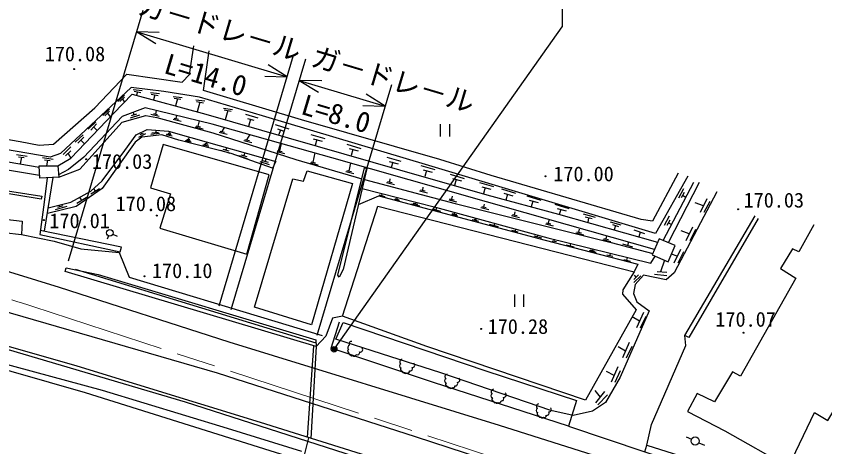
# Model space of a CAD drawing. Units: millimetres, scale not verified. Extents: x -376306283 to 680000, y -957283980 to 380000.
# Drawn here: x 111356 to 183417, y 302632 to 340960 of the extents above; entities that cross this region are included whole.
import ezdxf
from ezdxf.enums import TextEntityAlignment as Align

# ---------------------------------------------------------------- set-up
doc = ezdxf.new("R2010")
doc.units = ezdxf.units.MM
doc.header["$LTSCALE"] = 1000
doc.header["$PDMODE"] = 32
doc.header["$PDSIZE"] = 500
doc.linetypes.add('CHAIN', pattern=[18.5, 12, -1.5, 3.5, -1.5])
for name, color, linetype, lineweight in [('M-BGD', 7, 'Continuous', 25), ('M-BMK', 2, 'CHAIN', 13), ('M-STR-STRC', 7, 'Continuous', 25)]:
    doc.layers.add(name, color=color, linetype=linetype, lineweight=lineweight)
doc.styles.add('@ＭＳ ゴシック', font='')
doc.styles.add('ＭＳ ゴシック', font='')
doc.styles.get('@ＭＳ ゴシック').set_extended_font_data('@MS Gothic')
doc.styles.get('ＭＳ ゴシック').set_extended_font_data('MS Gothic')

msp = doc.modelspace()

# ---------------------------------------------------------------- linework, layer by layer
at = {"layer": 'M-BGD'}
for p, q in [((116018, 319182), (122666, 341486)), ((122095, 339569), (135511, 335570)), ((124094, 339513), (122095, 339569)), ((122095, 339569), (123798, 338521)), ((129435, 315183), (136083, 337487)), ((130506, 314863), (137154, 337167)), ((135511, 335570), (133808, 336618)), ((116503, 336250), (116561, 336257)), ((133512, 335626), (135511, 335570)), ((136583, 335250), (144250, 332965)), ((138582, 335195), (136583, 335250)), ((136583, 335250), (138286, 334203)), ((121787, 334430), (122593, 334332)), ((138173, 312578), (144821, 334882)), ((121014, 333929), (120404, 333363)), ((121010, 333743), (120583, 333353)), ((121862, 334278), (122474, 334179)), ((122168, 334228), (122083, 333918)), ((123321, 334163), (124128, 334066)), ((123396, 334011), (124008, 333912)), ((123702, 333962), (123579, 333510)), ((125353, 333815), (126160, 333717)), ((125428, 333663), (126040, 333564)), ((144250, 332965), (142546, 334013)), ((120818, 333568), (121008, 333317)), ((125734, 333613), (125559, 332971)), ((127355, 333513), (128162, 333416)), ((127430, 333361), (128042, 333262)), ((127736, 333312), (127499, 332442)), ((142250, 333021), (144250, 332965)), ((119678, 332681), (119069, 332115)), ((119675, 332495), (119247, 332105)), ((119483, 332320), (119734, 331988)), ((122072, 332231), (121611, 332078)), ((121781, 332405), (121842, 332155)), ((123342, 332230), (124102, 332065)), ((123601, 332285), (123927, 332209)), ((123836, 332560), (123764, 332247)), ((129829, 332766), (130635, 332669)), ((129904, 332614), (130516, 332515)), ((130210, 332565), (129985, 331740)), ((131786, 332251), (132892, 331900)), ((118456, 331555), (117760, 330911)), ((122340, 332160), (121513, 331897)), ((125344, 331790), (126052, 331619)), ((125429, 331886), (125835, 331797)), ((125650, 332122), (125591, 331851)), ((127654, 331639), (127549, 331160)), ((131969, 331855), (132525, 331714)), ((132247, 331785), (132064, 331145)), ((118511, 331365), (117994, 330829)), ((118252, 331097), (118581, 330783)), ((123805, 330825), (123812, 330621)), ((127302, 331099), (128010, 330928)), ((127387, 331195), (127793, 331106)), ((129877, 331062), (129682, 330684)), ((134446, 331321), (135657, 330947)), ((134641, 330931), (135194, 330720)), ((134918, 330825), (134738, 330379)), ((149178, 330253), (149178, 331356)), ((150004, 330253), (150004, 331356)), ((117321, 330387), (116625, 329743)), ((117376, 330198), (116859, 329661)), ((122874, 330478), (122242, 330169)), ((122667, 330524), (122368, 330388)), ((122465, 330614), (122518, 330456)), ((124117, 330533), (123365, 330432)), ((123447, 330583), (124042, 330644)), ((124713, 330424), (125249, 330312)), ((124793, 330487), (125182, 330418)), ((124899, 330563), (125120, 330532)), ((125036, 330700), (125014, 330547)), ((126750, 330205), (126722, 330004)), ((129435, 330624), (130143, 330453)), ((129521, 330720), (129926, 330631)), ((132163, 330420), (131891, 329947)), ((137614, 330443), (138857, 330072)), ((137826, 330058), (138627, 329844)), ((117117, 329929), (117455, 329606)), ((126420, 329881), (126957, 329768)), ((126500, 329944), (126889, 329875)), ((126606, 330020), (126827, 329989)), ((127990, 329511), (128527, 329399)), ((128070, 329574), (128459, 329505)), ((128176, 329651), (128398, 329620)), ((128310, 329767), (128292, 329634)), ((131644, 329887), (132352, 329716)), ((131729, 329983), (132135, 329894)), ((134963, 329633), (134820, 328981)), ((138138, 329974), (137988, 329448)), ((140829, 329567), (142072, 329196)), ((111372, 328635), (112329, 328490)), ((116233, 329321), (115548, 328637)), ((116224, 328961), (115748, 328521)), ((115986, 328741), (116237, 328334)), ((129571, 329047), (130406, 328772)), ((129783, 329133), (130308, 328985)), ((130126, 329259), (130045, 329059)), ((131390, 328633), (131916, 328484)), ((131747, 328792), (131653, 328559)), ((134573, 328921), (135281, 328750)), ((134658, 329017), (135064, 328928)), ((137979, 328786), (137797, 327961)), ((141041, 329181), (141842, 328967)), ((141353, 329098), (141202, 328571)), ((111564, 328436), (112080, 328371)), ((111822, 328403), (111721, 327807)), ((113687, 328368), (114643, 328223)), ((113878, 328169), (114394, 328103)), ((114136, 328136), (114054, 327649)), ((117567, 328218), (117626, 328225)), ((131179, 328547), (132014, 328271)), ((133068, 328032), (133903, 327757)), ((133279, 328118), (133805, 327970)), ((133636, 328277), (133542, 328044)), ((137550, 327901), (138258, 327729)), ((137636, 327996), (138041, 327907)), ((141141, 327891), (140990, 327204)), ((144384, 328421), (145627, 328050)), ((144596, 328036), (145397, 327821)), ((144908, 327952), (144779, 327502)), ((140829, 327239), (141234, 327150)), ((147406, 327682), (148649, 327311)), ((147618, 327297), (148419, 327082)), ((147930, 327213), (147779, 326687)), ((113889, 321815), (114645, 326594)), ((140743, 327144), (141451, 326972)), ((144667, 326473), (144611, 326216)), ((150030, 326896), (151273, 326525)), ((150242, 326511), (151043, 326297)), ((158493, 326714), (158552, 326722)), ((144364, 326155), (145072, 325984)), ((144449, 326251), (144855, 326162)), ((147609, 325738), (147553, 325480)), ((150554, 326427), (150403, 325901)), ((152637, 326167), (153880, 325796)), ((152850, 325782), (153650, 325568)), ((169009, 320985), (171755, 326176)), ((172226, 326169), (169470, 320791)), ((118791, 325600), (118018, 325129)), ((118449, 325392), (118247, 325620)), ((143675, 325049), (144210, 324903)), ((143955, 325175), (143918, 324982)), ((147306, 325420), (148014, 325249)), ((147391, 325516), (147797, 325427)), ((153162, 325699), (153011, 325172)), ((154614, 325584), (155857, 325213)), ((154826, 325199), (155627, 324984)), ((155138, 325115), (154987, 324589)), ((170832, 325602), (170366, 324777)), ((170886, 325252), (170608, 324779)), ((170747, 325015), (171040, 324861)), ((117756, 324894), (116756, 324296)), ((117199, 324561), (117031, 324862)), ((145027, 324666), (145508, 324536)), ((145116, 324719), (145443, 324618)), ((145303, 324829), (145280, 324669)), ((146735, 324314), (147152, 324222)), ((146967, 324401), (146943, 324268)), ((149897, 324618), (150605, 324447)), ((149983, 324714), (150388, 324625)), ((150201, 324936), (150144, 324678)), ((156869, 324970), (158112, 324598)), ((157081, 324584), (157882, 324370)), ((157393, 324501), (157247, 323991)), ((172594, 324090), (171873, 324354)), ((172892, 324699), (172297, 323480)), ((173170, 324476), (172637, 323482)), ((115865, 324025), (114818, 323728)), ((115524, 324074), (115049, 323943)), ((115252, 323999), (115211, 324157)), ((146581, 324255), (147332, 324070)), ((148438, 323803), (149159, 323620)), ((148800, 323930), (148748, 323724)), ((152757, 323921), (153465, 323750)), ((152843, 324017), (153248, 323928)), ((153061, 324239), (153004, 323981)), ((159358, 324226), (160601, 323854)), ((159570, 323840), (160371, 323626)), ((159883, 323757), (159755, 323312)), ((175665, 323776), (175724, 323783)), ((123855, 323209), (123914, 323217)), ((150142, 323328), (150689, 323203)), ((150196, 323403), (150632, 323298)), ((150426, 323491), (150393, 323356)), ((151993, 322851), (152570, 322704)), ((152178, 322891), (152399, 322832)), ((152287, 322988), (152256, 322870)), ((155496, 323227), (156204, 323056)), ((155582, 323323), (155987, 323234)), ((155800, 323545), (155743, 323287)), ((161869, 323367), (162948, 323067)), ((162051, 323112), (162691, 322938)), ((162371, 323025), (162303, 322596)), ((169560, 323161), (169095, 322336)), ((113806, 322815), (113865, 322822)), ((153510, 322444), (154296, 322244)), ((153987, 322529), (153938, 322335)), ((158516, 322475), (159223, 322304)), ((158601, 322571), (159006, 322482)), ((158819, 322793), (158763, 322535)), ((164303, 322647), (165246, 322386)), ((164496, 322426), (165039, 322252)), ((164767, 322339), (164653, 321935)), ((169615, 322811), (169337, 322339)), ((169476, 322575), (169768, 322420)), ((171627, 322191), (171032, 320972)), ((119581, 321412), (119453, 321125)), ((119971, 321563), (120345, 321391)), ((155504, 321910), (156074, 321770)), ((155855, 322025), (155808, 321835)), ((157472, 321396), (158169, 321238)), ((157822, 321494), (157783, 321325)), ((161230, 321684), (161938, 321513)), ((161315, 321780), (161721, 321691)), ((161533, 322002), (161477, 321745)), ((163948, 321400), (163891, 321143)), ((166408, 321931), (167333, 321622)), ((166964, 321745), (166844, 321318)), ((171330, 321582), (170609, 321846)), ((171906, 321968), (171373, 320974)), ((159116, 320959), (159494, 320892)), ((159292, 321109), (159279, 320930)), ((160763, 320743), (160735, 320530)), ((163644, 321082), (164352, 320911)), ((163729, 321178), (164135, 321089)), ((165374, 320707), (166272, 320423)), ((165923, 320838), (165835, 320561)), ((168644, 321139), (168042, 319711)), ((170072, 320537), (168644, 321139)), ((160379, 320616), (161091, 320444)), ((162419, 320099), (163046, 319946)), ((162498, 320172), (162903, 320081)), ((162747, 320251), (162718, 320122)), ((169470, 319109), (170072, 320537)), ((170559, 320200), (169964, 318981)), ((170837, 319976), (170304, 318983)), ((163980, 319708), (164526, 319590)), ((164299, 319866), (164253, 319649)), ((165519, 319303), (166095, 319142)), ((165804, 319492), (165734, 319243)), ((168042, 319711), (169470, 319109)), ((169127, 319254), (168775, 318218)), ((170262, 319591), (169752, 319777)), ((138075, 311852), (116653, 318400)), ((122759, 317808), (122818, 317816)), ((167009, 317861), (166388, 317243)), ((166813, 317936), (166398, 317526)), ((166605, 317731), (166444, 317920)), ((168242, 318004), (169339, 317888)), ((168481, 318240), (169352, 318174)), ((155782, 315082), (155782, 316184)), ((156609, 315082), (156609, 316184)), ((166908, 313823), (166252, 314190)), ((167245, 314592), (166642, 313216)), ((167460, 314238), (166968, 313189)), ((152767, 313125), (152826, 313132)), ((176143, 312780), (176202, 312787)), ((137309, 303471), (137887, 311620)), ((138087, 311560), (137622, 303374)), ((165658, 311158), (165002, 311525)), ((165995, 311927), (165392, 310551)), ((166210, 311573), (165718, 310524)), ((164630, 308980), (163974, 309347)), ((164967, 309749), (164364, 308373)), ((165182, 309395), (164691, 308346)), ((162929, 307639), (163385, 307038)), ((163795, 307545), (162975, 306531)), ((164042, 307258), (163190, 306354)), ((129000, 270000), (137430, 303434)), ((171050, 303521), (171537, 303297)), ((172199, 302991), (172686, 302766))]:
    msp.add_line(p, q, dxfattribs=at)
for points in [[(74042, 340646), (76094, 340097), (93843, 334955), (99546, 332774), (105487, 330869), (111713, 329806), (113407, 329487), (114687, 329569), (118374, 332811), (121225, 335785), (126151, 335074), (126802, 335772), (127184, 338309)], [(171204, 326718), (168337, 321623), (148125, 327663), (133293, 332093), (127691, 333760), (124511, 334248), (121599, 334606), (117560, 330832), (115294, 328735), (114391, 328408), (105351, 329956), (101202, 331157), (89342, 335119), (86317, 335996), (74577, 339491), (73853, 339696)], [(113445, 326774), (107190, 327824), (103731, 328556), (87366, 333914), (73523, 338039)], [(73644, 338646), (78531, 337364), (92749, 332959), (100821, 330257), (105263, 328906), (113404, 327527)], [(170340, 326981), (168054, 322730), (167041, 322865), (153691, 326769), (149104, 328196), (136796, 331722), (130114, 333730), (128051, 334343), (128565, 337876)], [(72696, 333884), (74421, 333557), (85478, 330830), (93556, 328855), (104252, 326403), (113644, 324935), (113571, 324662), (104002, 326249), (94633, 328342), (84918, 330688), (76252, 332830), (72641, 333612)], [(115062, 327653), (116237, 328334), (120042, 332310), (121688, 334026), (128245, 332239), (145516, 327291), (153289, 325061), (159682, 323333), (168521, 320847)], [(168240, 320179), (156726, 323454), (139478, 328365), (128833, 331355), (122837, 332801), (120796, 332036), (117384, 328413), (116013, 327300), (115138, 326831)], [(115158, 326621), (117030, 327346), (120808, 331527), (122900, 332109), (123893, 331943), (128884, 330592), (136282, 328199), (142146, 326484)], [(114219, 323902), (116237, 324420), (117999, 325400), (119026, 326312), (121048, 329015), (122039, 330402), (123016, 330889), (124919, 330734), (126920, 330156), (134492, 328038), (134211, 327429), (130502, 328731), (125855, 329928), (124334, 330407), (122552, 330204), (121961, 329738), (119020, 325621), (116697, 324013), (114139, 323398)], [(72048, 330635), (80791, 328702), (92262, 325490), (100095, 323398), (100118, 324146), (100630, 324717), (104655, 323551), (111890, 322725), (111839, 321542)], [(71743, 329099), (84380, 325860), (99849, 321572), (115194, 316854), (130315, 311966), (154384, 304555), (170514, 299450), (191769, 292893), (194893, 291993)], [(114114, 326566), (113841, 324410), (113451, 321520), (120610, 319979), (120733, 320408), (113502, 321895)], [(71078, 325762), (75648, 324852), (91377, 320312), (109865, 314825), (129259, 309228), (146905, 303540), (158636, 299708), (164152, 298350)], [(142390, 326427), (150482, 324279), (164382, 320813), (168102, 319852)], [(173804, 325332), (169977, 318112), (169276, 317506), (167272, 317899), (166504, 317082), (166357, 316263), (166661, 315537), (167761, 314727), (165170, 308834), (163882, 306564), (162700, 305790), (161002, 305417), (159002, 305861), (149191, 309211), (143908, 310921), (139855, 312225), (140494, 313692), (153197, 309408), (161274, 306743), (160585, 304476), (148559, 308362), (139416, 311404), (140157, 313746)], [(142201, 325625), (148722, 323951), (158744, 321245), (167914, 318968), (168288, 319607)], [(141866, 324199), (143666, 324961), (158498, 321019), (166767, 318876), (166425, 318217), (165424, 316593), (165382, 316220), (166601, 314813), (162103, 306778), (147962, 311560), (140425, 314249), (139557, 314079), (138962, 312490), (138087, 311560), (115732, 318224), (115812, 318575), (118674, 317980), (138063, 312144), (138087, 311560)], [(140425, 314249), (143596, 324051), (161916, 319358), (166425, 318217)], [(177467, 322967), (171301, 312346), (170935, 312546), (177205, 323188)], [(105493, 322239), (111839, 321542), (114753, 320949), (117127, 320240), (120520, 319934), (121433, 317741), (134418, 313821), (138632, 312549)], [(182427, 322381), (181095, 319997), (180530, 320257), (179473, 318517), (180822, 317651), (175891, 308922), (175187, 309290), (173571, 306643), (172043, 307373), (171185, 305782), (174518, 304060), (180194, 300846), (182486, 305672), (183695, 304970), (188545, 313106), (192116, 319515)], [(79632, 320233), (94081, 315899), (109815, 311525), (126408, 306638), (144810, 300736), (152127, 298380), (169441, 292853)], [(162421, 295527), (154548, 297960), (142119, 301967), (133124, 304781), (116790, 309809), (105865, 312916), (93325, 316527), (81906, 319894)], [(76548, 318342), (80531, 317977), (85344, 317433), (91341, 315564), (106607, 311028), (119004, 307679), (130164, 304280), (136780, 302253)], [(136551, 301479), (117542, 307430), (107686, 310253), (91693, 315020), (88988, 315737)], [(167372, 302176), (167566, 302769), (167969, 304628), (171040, 311662), (170935, 312546)], [(160585, 304476), (167372, 302176), (176141, 299266), (181087, 297765)], [(167566, 302769), (181747, 298286), (197747, 293283), (200700, 292501), (221116, 286487)]]:
    msp.add_lwpolyline(points, dxfattribs=at)
for points in [[(124454, 329537), (123329, 325686), (125094, 325143), (124144, 322091), (131920, 319787), (133887, 326853)], [(115158, 326621), (113458, 326530), (113398, 327647), (115062, 327653)], [(136015, 326484), (136962, 326275), (137293, 327198), (141329, 326081), (137659, 313494), (132580, 315048)], [(142386, 327450), (142618, 327398), (140505, 318411), (140145, 317743), (140007, 317905)]]:
    msp.add_lwpolyline(points, close=True, dxfattribs=at)
for centre, radius in [((116532, 336254), 42), ((116532, 336254), 37.8), ((116532, 336254), 25.2), ((116532, 336254), 12.6), ((117597, 328221), 42), ((117597, 328221), 37.8), ((117597, 328221), 25.2), ((117597, 328221), 12.6), ((158523, 326718), 42), ((158523, 326718), 37.8), ((158523, 326718), 25.2), ((158523, 326718), 12.6), ((175694, 323780), 42), ((175694, 323780), 37.8), ((175694, 323780), 25.2), ((175694, 323780), 12.6), ((113835, 322818), 42), ((113835, 322818), 37.8), ((113835, 322818), 25.2), ((123885, 323213), 42), ((123885, 323213), 37.8), ((123885, 323213), 25.2), ((123885, 323213), 12.6), ((113835, 322818), 12.6), ((119701, 321682), 295), ((122789, 317812), 42), ((122789, 317812), 37.8), ((122789, 317812), 25.2), ((122789, 317812), 12.6), ((152796, 313129), 42), ((152796, 313129), 37.8), ((152796, 313129), 25.2), ((152796, 313129), 12.6), ((176173, 312784), 42), ((176173, 312784), 37.8), ((176173, 312784), 25.2), ((176173, 312784), 12.6), ((171868, 303144), 365)]:
    msp.add_circle(centre, radius, dxfattribs=at)
for centre, radius, start, end in [((141095, 311467), 199, 96.80582, 235.63402), ((141228, 311807), 211, 75.81531, 222.18084), ((142029, 311274), 211, 250.6323, 36.99784), ((141056, 311153), 166, 116.25486, 253.89663), ((141122, 310944), 122, 156.19113, 284.91813), ((141275, 310843), 123, 187.91663, 316.53823), ((141494, 310863), 166, 218.91652, 356.55829), ((141768, 311020), 199, 237.17913, 16.00733), ((145708, 309839), 199, 111.99871, 250.82691), ((145747, 310202), 211, 91.0082, 237.37373), ((146660, 309898), 211, 265.82519, 52.19072), ((145752, 309526), 166, 131.44774, 269.08951), ((145871, 309342), 122, 171.38401, 300.11102), ((146045, 309284), 123, 203.10951, 331.73111), ((146251, 309361), 166, 234.10941, 11.75118), ((146474, 309584), 199, 252.37201, 31.20021), ((149732, 308510), 199, 112.49127, 251.31947), ((149768, 308873), 211, 91.50076, 237.86629), ((150683, 308578), 211, 266.31776, 52.68329), ((149779, 308198), 166, 131.94031, 269.58208), ((149899, 308014), 122, 171.87658, 300.60358), ((150074, 307958), 123, 203.60208, 332.22368), ((150279, 308036), 166, 234.60197, 12.24374), ((150500, 308262), 199, 252.86458, 31.69278), ((153894, 307540), 211, 91.50076, 237.86629), ((153858, 307177), 199, 112.49127, 251.31947), ((153905, 306865), 166, 131.94031, 269.58208), ((154626, 306929), 199, 252.86458, 31.69278), ((154809, 307244), 211, 266.31776, 52.68329), ((154025, 306681), 122, 171.87658, 300.60358), ((154200, 306625), 123, 203.60208, 332.22368), ((154405, 306703), 166, 234.60197, 12.24374), ((157921, 306239), 211, 91.50076, 237.86629), ((157885, 305876), 199, 112.49127, 251.31947), ((157932, 305563), 166, 131.94031, 269.58208), ((158653, 305627), 199, 252.86458, 31.69278), ((158836, 305943), 211, 266.31776, 52.68329), ((158052, 305380), 122, 171.87658, 300.60358), ((158227, 305323), 123, 203.60208, 332.22368), ((158432, 305402), 166, 234.60197, 12.24374)]:
    msp.add_arc(centre, radius, start, end, dxfattribs=at)
at = {"layer": 'M-BMK'}
msp.add_line((112855, 315106), (194557, 288419), dxfattribs=at)
msp.add_lwpolyline([(110954, 315727), (111429, 315572), (111905, 315416), (112380, 315261), (112855, 315106)], dxfattribs=at)
at = {"layer": 'M-STR-STRC'}
for p in [(160000, 362000), (139774, 311436)]:
    msp.add_line(p, (160000, 340000), dxfattribs=at)
for radius in [150, 120, 90, 60, 30]:
    msp.add_circle((139688, 311313), radius, dxfattribs=at)
msp.add_point((139688, 311313), dxfattribs=at)

# ---------------------------------------------------------------- texts
at = {"layer": 'M-BGD', "style": 'ＭＳ ゴシック'}
for p in [(129089, 338528), (144535, 333924)]:
    msp.add_text('ガ－ドレ－ル', height=1833, rotation=343.403, dxfattribs=at).set_placement(p, align=Align.BOTTOM_CENTER)
for s, p in [('170.08', (113902, 336548)), ('170.03', (118100, 326974)), ('170.00', (159221, 325871)), ('170.03', (176177, 323531)), ('170.08', (120220, 323214)), ('170.01', (114315, 321696)), ('170.10', (123457, 317255)), ('170.07', (173664, 312926)), ('170.28', (153372, 312288))]:
    msp.add_text(s, height=1320, dxfattribs=at).set_placement(p, align=Align.BOTTOM_LEFT)
at = {"layer": 'M-BGD', "style": '@ＭＳ ゴシック'}
for s, p in [('L=14.0', (128517, 336611)), ('L=8.0', (140131, 333150))]:
    msp.add_text(s, height=1833, rotation=343.403, dxfattribs=at).set_placement(p, align=Align.TOP_CENTER)

doc.saveas('drawing.dxf')
